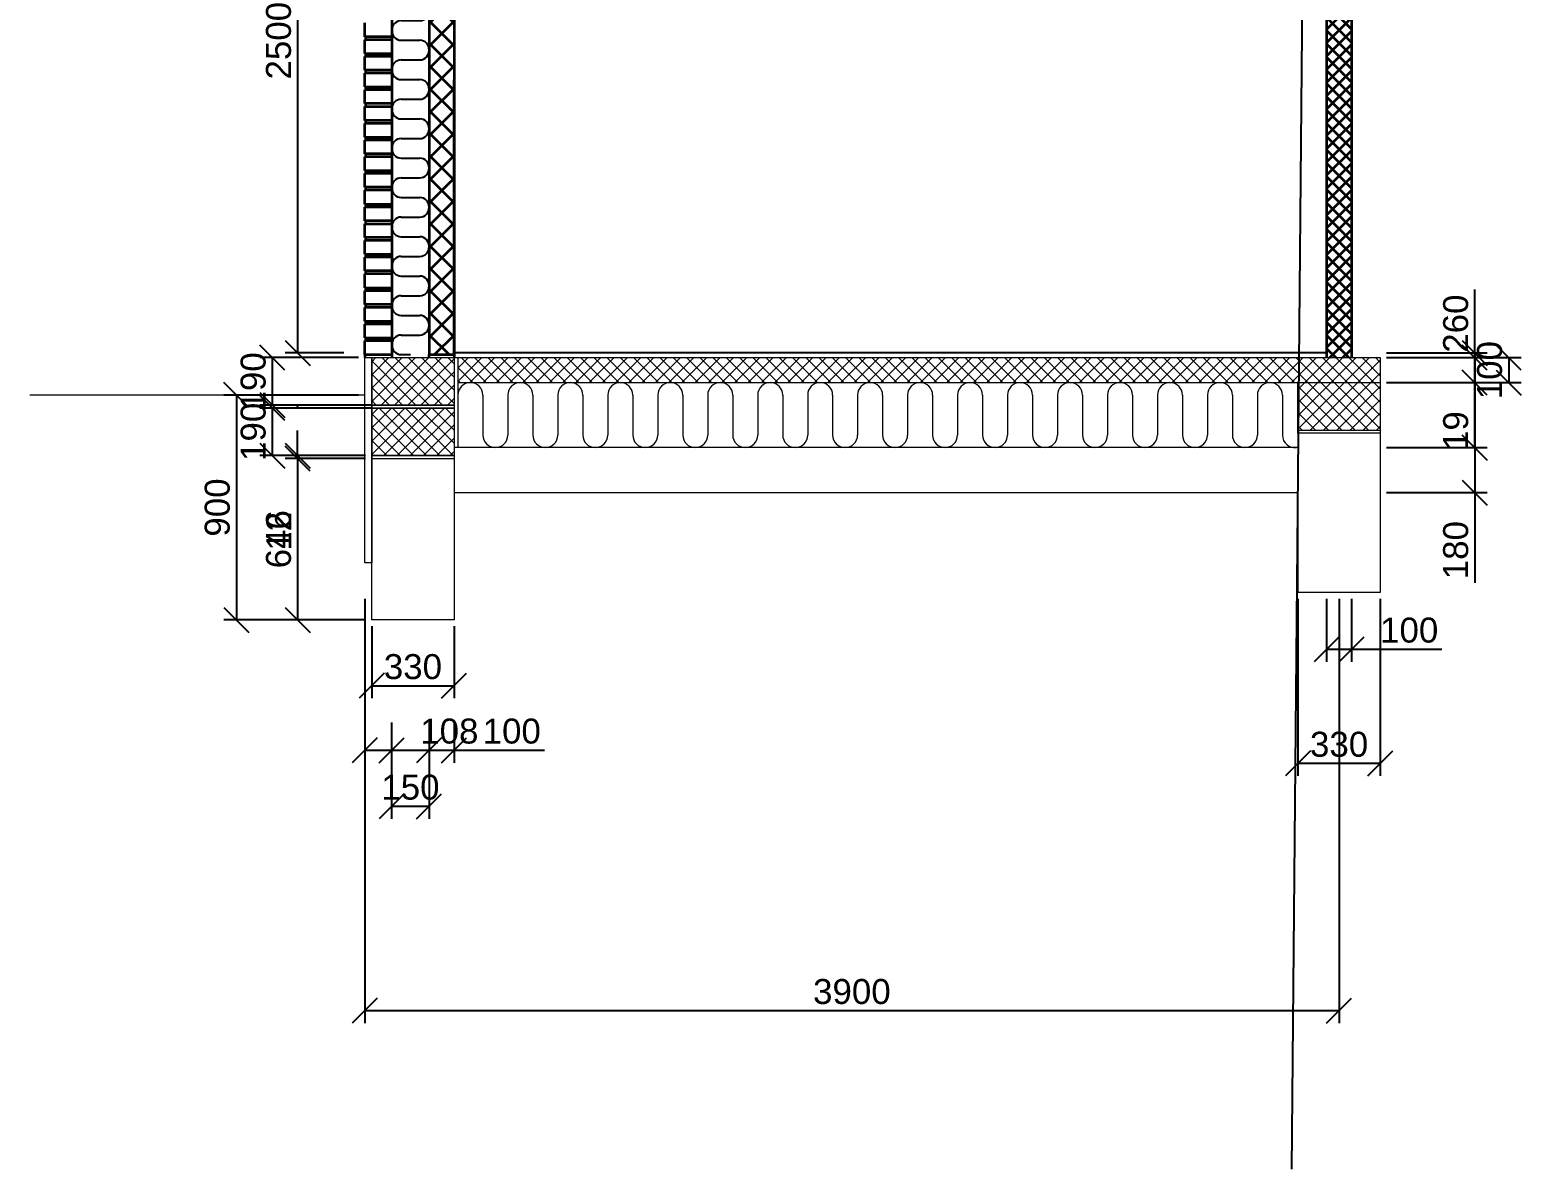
# Model space of a CAD drawing. Header units: millimetres. Extents: x -18879 to 45748, y -5929 to 18064.
# Drawn here: x 39779 to 45748, y 5708 to 10269 of the extents above; entities that cross this region are included whole.
import ezdxf

# ---------------------------------------------------------------- set-up
doc = ezdxf.new("R2010")
doc.units = ezdxf.units.MM
doc.header["$LTSCALE"] = 0.01
doc.layers.add('A29-I--', color=30, linetype='Continuous')
doc.layers.add('beklædning', color=7, linetype='Continuous')
for name, color, linetype, lineweight in [('fundament', 7, 'Continuous', 20), ('isolering', 7, 'Continuous', 15), ('Målsætning', 1, 'Continuous', 18), ('underetage', 7, 'Continuous', 18), ('væg', 7, 'Continuous', 35)]:
    doc.layers.add(name, color=color, linetype=linetype, lineweight=lineweight)
doc.layers.add('hjælpelinjer', color=5, linetype='Continuous', plot=False)
doc.styles.get("Standard").update_dxf_attribs({"font": 'ARIAL.TTF'})
doc.dimstyles.new('ISO-25', dxfattribs={"dimscale": 40, "dimtxt": 2.5, "dimasz": 2.5, "dimexe": 1.25, "dimexo": 0.625, "dimtad": 1, "dimtxsty": 'Standard', "dimblk": 'OBLIQUE', "dimcen": 2.5, "dimadec": 0, "dimazin": 0, "dimtfac": 1, "dimtmove": 0, "dimatfit": 3, "dimfxl": 1, "dimarcsym": 0})
doc.dimstyles.get("Standard").update_dxf_attribs({"dimtxt": 0.18, "dimasz": 0.18, "dimexe": 0.18, "dimexo": 0.0625, "dimgap": 0.09, "dimtad": 0, "dimtih": 1, "dimtoh": 1, "dimdec": 4, "dimzin": 0, "dimdsep": 46, "dimtxsty": 'Standard', "dimcen": 0.09, "dimadec": 0, "dimazin": 0, "dimtfac": 1, "dimtdec": 4, "dimtofl": 0, "dimtmove": 0, "dimatfit": 3, "dimfxl": 1, "dimtolj": 1, "dimtzin": 0, "dimarcsym": 0})
pattern_1 = [(45, (38550.275, 9578.66), (-26.5165, 26.5165), []), (135, (38550.275, 9578.66), (-26.5165, -26.5165), [])]

# ---------------------------------------------------------------- blocks, each defined once
blk = doc.blocks.new('ISO')
at = {"layer": 'A29-I--'}
for p, q in [((0, 2), (0, 3)), ((2, 1), (2, 3)), ((4, 1), (4, 2))]:
    blk.add_line(p, q, dxfattribs=at)
for centre, start, end in [((1, 3), 0, 180), ((3, 1), 180, 0)]:
    blk.add_arc(centre, 1, start, end, dxfattribs=at)
blk = doc.blocks.new('_Oblique')
at = {"color": 0, "linetype": 'ByBlock', "lineweight": -2}
blk.add_line((-0.5, -0.5), (0.5, 0.5), dxfattribs=at)
blk = doc.blocks.new('*D44')
at = {"layer": 'Defpoints', "color": 0, "transparency": 16777216}
for p in [(44854.3, 8016.8), (45184.3, 8016.8), (44854.3, 7332.2)]:
    blk.add_point(p, dxfattribs=at)
at = {"layer": 'Målsætning', "color": 0, "lineweight": -2, "transparency": 16777216}
for p, q in [((44854.3, 7991.8), (44854.3, 7282.2)), ((45184.3, 7991.8), (45184.3, 7282.2)), ((45184.3, 7332.2), (44854.3, 7332.2))]:
    blk.add_line(p, q, dxfattribs=at)
at = {"layer": 'Målsætning', "color": 0, "lineweight": -2, "transparency": 16777216, "xscale": 100, "yscale": 100, "zscale": 100, "rotation": 180}
blk.add_blockref('_Oblique', (44854.3, 7332.2), dxfattribs=at)
at = {"layer": 'Målsætning', "color": 0, "lineweight": -2, "transparency": 16777216, "xscale": 100, "yscale": 100, "zscale": 100}
blk.add_blockref('_Oblique', (45184.3, 7332.2), dxfattribs=at)
at = {"layer": 'Målsætning', "color": 0, "transparency": 16777216, "insert": (45019.3, 7408.3), "char_height": 100, "attachment_point": 5}
blk.add_mtext('330', dxfattribs=at)
blk = doc.blocks.new('*D45')
at = {"layer": 'Defpoints', "color": 0, "transparency": 16777216}
for p in [(41147.3, 7906.8), (41477.3, 7906.8), (41477.3, 7643)]:
    blk.add_point(p, dxfattribs=at)
at = {"layer": 'Målsætning', "color": 0, "lineweight": -2, "transparency": 16777216}
for p, q in [((41147.3, 7881.8), (41147.3, 7593)), ((41477.3, 7881.8), (41477.3, 7593)), ((41147.3, 7643), (41477.3, 7643))]:
    blk.add_line(p, q, dxfattribs=at)
at = {"layer": 'Målsætning', "color": 0, "lineweight": -2, "transparency": 16777216, "xscale": 100, "yscale": 100, "zscale": 100, "rotation": 180}
blk.add_blockref('_Oblique', (41147.3, 7643), dxfattribs=at)
at = {"layer": 'Målsætning', "color": 0, "lineweight": -2, "transparency": 16777216, "xscale": 100, "yscale": 100, "zscale": 100}
blk.add_blockref('_Oblique', (41477.3, 7643), dxfattribs=at)
at = {"layer": 'Målsætning', "color": 0, "transparency": 16777216, "insert": (41312.3, 7719.1), "char_height": 100, "attachment_point": 5}
blk.add_mtext('330', dxfattribs=at)
blk = doc.blocks.new('*D38')
at = {"layer": 'Defpoints', "color": 0, "transparency": 16777216}
for p in [(41061.5, 11475.8), (40850.9, 8975.8), (41061.5, 8975.8)]:
    blk.add_point(p, dxfattribs=at)
at = {"layer": 'Målsætning', "color": 0, "lineweight": -2, "transparency": 16777216}
for p, q in [((41036.5, 11475.8), (40800.9, 11475.8)), ((40850.9, 11475.8), (40850.9, 8975.8)), ((41036.5, 8975.8), (40800.9, 8975.8))]:
    blk.add_line(p, q, dxfattribs=at)
at = {"layer": 'Målsætning', "color": 0, "lineweight": -2, "transparency": 16777216, "xscale": 100, "yscale": 100, "zscale": 100}
for p, rotation in [((40850.9, 11475.8), 90), ((40850.9, 8975.8), 270)]:
    blk.add_blockref('_Oblique', p, dxfattribs=dict(at, rotation=rotation))
at = {"layer": 'Målsætning', "color": 0, "transparency": 16777216, "insert": (40774.9, 10225.8), "char_height": 100, "attachment_point": 5, "rotation": 90}
blk.add_mtext('2500', dxfattribs=at)
blk = doc.blocks.new('*D48')
at = {"layer": 'Defpoints', "color": 0, "transparency": 16777216}
for p in [(41119.3, 8956.8), (40749.6, 8766.8), (41119.3, 8766.8)]:
    blk.add_point(p, dxfattribs=at)
at = {"layer": 'Målsætning', "color": 0, "lineweight": -2, "transparency": 16777216}
for p, q in [((41094.3, 8956.8), (40699.6, 8956.8)), ((40749.6, 8956.8), (40749.6, 8766.8)), ((41094.3, 8766.8), (40699.6, 8766.8))]:
    blk.add_line(p, q, dxfattribs=at)
at = {"layer": 'Målsætning', "color": 0, "lineweight": -2, "transparency": 16777216, "xscale": 100, "yscale": 100, "zscale": 100}
for p, rotation in [((40749.6, 8956.8), 90), ((40749.6, 8766.8), 270)]:
    blk.add_blockref('_Oblique', p, dxfattribs=dict(at, rotation=rotation))
at = {"layer": 'Målsætning', "color": 0, "transparency": 16777216, "insert": (40673.5, 8861.8), "char_height": 100, "attachment_point": 5, "rotation": 90}
blk.add_mtext('190', dxfattribs=at)
blk = doc.blocks.new('*D49')
at = {"layer": 'Defpoints', "color": 0, "transparency": 16777216}
for p in [(40850.9, 8754.8), (41147.3, 8766.8), (41147.3, 8754.8)]:
    blk.add_point(p, dxfattribs=at)
at = {"layer": 'Målsætning', "color": 0, "lineweight": -2, "transparency": 16777216}
for p, q in [((41147.3, 8766.8), (40850.7, 8766.8)), ((41147.3, 8754.8), (40850.7, 8754.8)), ((40850.9, 8766.7), (40850.9, 8761)), ((40850.9, 8755), (40850.9, 8760.7))]:
    blk.add_line(p, q, dxfattribs=at)
at = {"layer": 'Målsætning', "color": 0, "transparency": 16777216}
for points in [[(40850.9, 8766.7), (40850.9, 8766.7), (40850.9, 8766.8)], [(40850.9, 8755), (40850.9, 8755), (40850.9, 8754.8)]]:
    blk.add_solid(points, dxfattribs=at)
at = {"layer": 'Målsætning', "color": 0, "transparency": 16777216, "insert": (40850.9, 8760.8), "char_height": 0.18, "attachment_point": 5}
blk.add_mtext('\\A1;12.0000', dxfattribs=at)
blk = doc.blocks.new('*D50')
at = {"layer": 'Defpoints', "color": 0, "transparency": 16777216}
for p in [(41147.3, 8754.8), (40749.6, 8564.8), (41147.3, 8564.8)]:
    blk.add_point(p, dxfattribs=at)
at = {"layer": 'Målsætning', "color": 0, "lineweight": -2, "transparency": 16777216}
for p, q in [((41122.3, 8754.8), (40699.6, 8754.8)), ((40749.6, 8754.8), (40749.6, 8564.8)), ((41122.3, 8564.8), (40699.6, 8564.8))]:
    blk.add_line(p, q, dxfattribs=at)
at = {"layer": 'Målsætning', "color": 0, "lineweight": -2, "transparency": 16777216, "xscale": 100, "yscale": 100, "zscale": 100}
for p, rotation in [((40749.6, 8754.8), 90), ((40749.6, 8564.8), 270)]:
    blk.add_blockref('_Oblique', p, dxfattribs=dict(at, rotation=rotation))
at = {"layer": 'Målsætning', "color": 0, "transparency": 16777216, "insert": (40673.5, 8659.8), "char_height": 100, "attachment_point": 5, "rotation": 90}
blk.add_mtext('190', dxfattribs=at)
blk = doc.blocks.new('*D51')
at = {"layer": 'Defpoints', "color": 0, "transparency": 16777216}
for p in [(40850.9, 8552.8), (41147.3, 8564.8), (41147.3, 8552.8)]:
    blk.add_point(p, dxfattribs=at)
at = {"layer": 'Målsætning', "color": 0, "lineweight": -2, "transparency": 16777216}
for p, q in [((40850.9, 8564.8), (40850.9, 8664.8)), ((41122.3, 8564.8), (40800.9, 8564.8)), ((41122.3, 8552.8), (40800.9, 8552.8)), ((40850.9, 8564.8), (40850.9, 8552.8)), ((40850.9, 8552.8), (40850.9, 8170))]:
    blk.add_line(p, q, dxfattribs=at)
at = {"layer": 'Målsætning', "color": 0, "lineweight": -2, "transparency": 16777216, "xscale": 100, "yscale": 100, "zscale": 100}
for p, rotation in [((40850.9, 8564.8), 270), ((40850.9, 8552.8), 90)]:
    blk.add_blockref('_Oblique', p, dxfattribs=dict(at, rotation=rotation))
at = {"layer": 'Målsætning', "color": 0, "transparency": 16777216, "insert": (40775.7, 8261.4), "char_height": 100, "attachment_point": 5, "rotation": 90}
blk.add_mtext('12', dxfattribs=at)
blk = doc.blocks.new('*D52')
at = {"layer": 'Defpoints', "color": 0, "transparency": 16777216}
for p in [(41147.3, 8552.8), (40850.9, 7906.8), (41147.3, 7906.8)]:
    blk.add_point(p, dxfattribs=at)
at = {"layer": 'Målsætning', "color": 0, "lineweight": -2, "transparency": 16777216}
for p, q in [((41122.3, 8552.8), (40800.9, 8552.8)), ((40850.9, 8552.8), (40850.9, 7906.8)), ((41122.3, 7906.8), (40800.9, 7906.8))]:
    blk.add_line(p, q, dxfattribs=at)
at = {"layer": 'Målsætning', "color": 0, "lineweight": -2, "transparency": 16777216, "xscale": 100, "yscale": 100, "zscale": 100}
for p, rotation in [((40850.9, 8552.8), 90), ((40850.9, 7906.8), 270)]:
    blk.add_blockref('_Oblique', p, dxfattribs=dict(at, rotation=rotation))
at = {"layer": 'Målsætning', "color": 0, "transparency": 16777216, "insert": (40774.9, 8229.8), "char_height": 100, "attachment_point": 5, "rotation": 90}
blk.add_mtext('646', dxfattribs=at)
blk = doc.blocks.new('*D53')
at = {"layer": 'Defpoints', "color": 0, "transparency": 16777216}
for p in [(41119.3, 8806.8), (40605.8, 7906.8), (41147.3, 7906.8)]:
    blk.add_point(p, dxfattribs=at)
at = {"layer": 'Målsætning', "color": 0, "lineweight": -2, "transparency": 16777216}
for p, q in [((41094.3, 8806.8), (40555.8, 8806.8)), ((40605.8, 8806.8), (40605.8, 7906.8)), ((41122.3, 7906.8), (40555.8, 7906.8))]:
    blk.add_line(p, q, dxfattribs=at)
at = {"layer": 'Målsætning', "color": 0, "lineweight": -2, "transparency": 16777216, "xscale": 100, "yscale": 100, "zscale": 100}
for p, rotation in [((40605.8, 8806.8), 90), ((40605.8, 7906.8), 270)]:
    blk.add_blockref('_Oblique', p, dxfattribs=dict(at, rotation=rotation))
at = {"layer": 'Målsætning', "color": 0, "transparency": 16777216, "insert": (40529.7, 8356.8), "char_height": 100, "attachment_point": 5, "rotation": 90}
blk.add_mtext('900', dxfattribs=at)
blk = doc.blocks.new('*D39')
at = {"layer": 'Defpoints', "color": 0, "transparency": 16777216}
for p in [(45184.3, 8596.8), (45184.3, 8416.8), (45562.4, 8416.8)]:
    blk.add_point(p, dxfattribs=at)
at = {"layer": 'Målsætning', "color": 0, "lineweight": -2, "transparency": 16777216}
for p, q in [((45209.3, 8596.8), (45612.4, 8596.8)), ((45562.4, 8596.8), (45562.4, 8416.8)), ((45209.3, 8416.8), (45612.4, 8416.8)), ((45562.4, 8416.8), (45562.4, 8055.7))]:
    blk.add_line(p, q, dxfattribs=at)
at = {"layer": 'Målsætning', "color": 0, "lineweight": -2, "transparency": 16777216, "xscale": 100, "yscale": 100, "zscale": 100}
for p, rotation in [((45562.4, 8596.8), 90), ((45562.4, 8416.8), 270)]:
    blk.add_blockref('_Oblique', p, dxfattribs=dict(at, rotation=rotation))
at = {"layer": 'Målsætning', "color": 0, "transparency": 16777216, "insert": (45486.4, 8186.2), "char_height": 100, "attachment_point": 5, "rotation": 90}
blk.add_mtext('180', dxfattribs=at)
blk = doc.blocks.new('*D55')
at = {"layer": 'Defpoints', "color": 0, "transparency": 16777216}
for p in [(45184.3, 8856.8), (45562.4, 8856.8), (45184.3, 8596.8)]:
    blk.add_point(p, dxfattribs=at)
at = {"layer": 'Målsætning', "color": 0, "lineweight": -2, "transparency": 16777216}
for p, q in [((45562.4, 8856.8), (45562.4, 9229.1)), ((45209.3, 8856.8), (45612.4, 8856.8)), ((45562.4, 8596.8), (45562.4, 8856.8)), ((45209.3, 8596.8), (45612.4, 8596.8))]:
    blk.add_line(p, q, dxfattribs=at)
at = {"layer": 'Målsætning', "color": 0, "lineweight": -2, "transparency": 16777216, "xscale": 100, "yscale": 100, "zscale": 100}
for p, rotation in [((45562.4, 8856.8), 90), ((45562.4, 8596.8), 270)]:
    blk.add_blockref('_Oblique', p, dxfattribs=dict(at, rotation=rotation))
at = {"layer": 'Målsætning', "color": 0, "transparency": 16777216, "insert": (45486.4, 9093), "char_height": 100, "attachment_point": 5, "rotation": 90}
blk.add_mtext('260', dxfattribs=at)
blk = doc.blocks.new('*D56')
at = {"layer": 'Defpoints', "color": 0, "transparency": 16777216}
for p in [(45184.3, 8956.8), (45184.3, 8856.8), (45698.1, 8856.8)]:
    blk.add_point(p, dxfattribs=at)
at = {"layer": 'Målsætning', "color": 0, "lineweight": -2, "transparency": 16777216}
for p, q in [((45209.3, 8956.8), (45748.1, 8956.8)), ((45698.1, 8956.8), (45698.1, 8856.8)), ((45209.3, 8856.8), (45748.1, 8856.8))]:
    blk.add_line(p, q, dxfattribs=at)
at = {"layer": 'Målsætning', "color": 0, "lineweight": -2, "transparency": 16777216, "xscale": 100, "yscale": 100, "zscale": 100}
for p, rotation in [((45698.1, 8956.8), 90), ((45698.1, 8856.8), 270)]:
    blk.add_blockref('_Oblique', p, dxfattribs=dict(at, rotation=rotation))
at = {"layer": 'Målsætning', "color": 0, "transparency": 16777216, "insert": (45622, 8906.8), "char_height": 100, "attachment_point": 5, "rotation": 90}
blk.add_mtext('100', dxfattribs=at)
blk = doc.blocks.new('*D57')
at = {"layer": 'Defpoints', "color": 0, "transparency": 16777216}
for p in [(45184.3, 8975.8), (45184.3, 8956.8), (45562.4, 8956.8)]:
    blk.add_point(p, dxfattribs=at)
at = {"layer": 'Målsætning', "color": 0, "lineweight": -2, "transparency": 16777216}
for p, q in [((45562.4, 8975.8), (45562.4, 9075.8)), ((45209.3, 8975.8), (45612.4, 8975.8)), ((45209.3, 8956.8), (45612.4, 8956.8)), ((45562.4, 8975.8), (45562.4, 8956.8)), ((45562.4, 8956.8), (45562.4, 8572.8))]:
    blk.add_line(p, q, dxfattribs=at)
at = {"layer": 'Målsætning', "color": 0, "lineweight": -2, "transparency": 16777216, "xscale": 100, "yscale": 100, "zscale": 100}
for p, rotation in [((45562.4, 8975.8), 270), ((45562.4, 8956.8), 90)]:
    blk.add_blockref('_Oblique', p, dxfattribs=dict(at, rotation=rotation))
at = {"layer": 'Målsætning', "color": 0, "transparency": 16777216, "insert": (45486.4, 8664.8), "char_height": 100, "attachment_point": 5, "rotation": 90}
blk.add_mtext('19', dxfattribs=at)
blk = doc.blocks.new('*D40')
at = {"layer": 'Defpoints', "color": 0, "transparency": 16777216}
for p in [(44969.3, 8016.8), (45069.3, 8016.8), (45069.3, 7789.3)]:
    blk.add_point(p, dxfattribs=at)
at = {"layer": 'Målsætning', "color": 0, "lineweight": -2, "transparency": 16777216}
for p, q in [((44969.3, 7991.8), (44969.3, 7739.3)), ((45069.3, 7991.8), (45069.3, 7739.3)), ((44969.3, 7789.3), (45069.3, 7789.3)), ((45069.3, 7789.3), (45430.5, 7789.3))]:
    blk.add_line(p, q, dxfattribs=at)
at = {"layer": 'Målsætning', "color": 0, "lineweight": -2, "transparency": 16777216, "xscale": 100, "yscale": 100, "zscale": 100, "rotation": 180}
blk.add_blockref('_Oblique', (44969.3, 7789.3), dxfattribs=at)
at = {"layer": 'Målsætning', "color": 0, "lineweight": -2, "transparency": 16777216, "xscale": 100, "yscale": 100, "zscale": 100}
blk.add_blockref('_Oblique', (45069.3, 7789.3), dxfattribs=at)
at = {"layer": 'Målsætning', "color": 0, "transparency": 16777216, "insert": (45299.9, 7865.4), "char_height": 100, "attachment_point": 5}
blk.add_mtext('100', dxfattribs=at)
blk = doc.blocks.new('*D41')
at = {"layer": 'Defpoints', "color": 0, "transparency": 16777216}
for p in [(41119.3, 7521.5), (41227.3, 7521.5), (41227.3, 7385)]:
    blk.add_point(p, dxfattribs=at)
at = {"layer": 'Målsætning', "color": 0, "lineweight": -2, "transparency": 16777216}
for p, q in [((41119.3, 7496.5), (41119.3, 7335)), ((41227.3, 7496.5), (41227.3, 7335)), ((41119.3, 7385), (41227.3, 7385)), ((41227.3, 7385), (41589.1, 7385))]:
    blk.add_line(p, q, dxfattribs=at)
at = {"layer": 'Målsætning', "color": 0, "lineweight": -2, "transparency": 16777216, "xscale": 100, "yscale": 100, "zscale": 100, "rotation": 180}
blk.add_blockref('_Oblique', (41119.3, 7385), dxfattribs=at)
at = {"layer": 'Målsætning', "color": 0, "lineweight": -2, "transparency": 16777216, "xscale": 100, "yscale": 100, "zscale": 100}
blk.add_blockref('_Oblique', (41227.3, 7385), dxfattribs=at)
at = {"layer": 'Målsætning', "color": 0, "transparency": 16777216, "insert": (41458.2, 7461.1), "char_height": 100, "attachment_point": 5}
blk.add_mtext('108', dxfattribs=at)
blk = doc.blocks.new('*D42')
at = {"layer": 'Defpoints', "color": 0, "transparency": 16777216}
for p in [(41227.3, 7521.5), (41377.3, 7521.5), (41377.3, 7160.5)]:
    blk.add_point(p, dxfattribs=at)
at = {"layer": 'Målsætning', "color": 0, "lineweight": -2, "transparency": 16777216}
for p, q in [((41227.3, 7496.5), (41227.3, 7110.5)), ((41377.3, 7496.5), (41377.3, 7110.5)), ((41227.3, 7160.5), (41377.3, 7160.5))]:
    blk.add_line(p, q, dxfattribs=at)
at = {"layer": 'Målsætning', "color": 0, "lineweight": -2, "transparency": 16777216, "xscale": 100, "yscale": 100, "zscale": 100, "rotation": 180}
blk.add_blockref('_Oblique', (41227.3, 7160.5), dxfattribs=at)
at = {"layer": 'Målsætning', "color": 0, "lineweight": -2, "transparency": 16777216, "xscale": 100, "yscale": 100, "zscale": 100}
blk.add_blockref('_Oblique', (41377.3, 7160.5), dxfattribs=at)
at = {"layer": 'Målsætning', "color": 0, "transparency": 16777216, "insert": (41302.3, 7236.6), "char_height": 100, "attachment_point": 5}
blk.add_mtext('150', dxfattribs=at)
blk = doc.blocks.new('*D43')
at = {"layer": 'Defpoints', "color": 0, "transparency": 16777216}
for p in [(41377.3, 7521.5), (41477.3, 7521.5), (41477.3, 7385)]:
    blk.add_point(p, dxfattribs=at)
at = {"layer": 'Målsætning', "color": 0, "lineweight": -2, "transparency": 16777216}
for p, q in [((41377.3, 7496.5), (41377.3, 7335)), ((41477.3, 7496.5), (41477.3, 7335)), ((41377.3, 7385), (41477.3, 7385)), ((41477.3, 7385), (41838.5, 7385))]:
    blk.add_line(p, q, dxfattribs=at)
at = {"layer": 'Målsætning', "color": 0, "lineweight": -2, "transparency": 16777216, "xscale": 100, "yscale": 100, "zscale": 100, "rotation": 180}
blk.add_blockref('_Oblique', (41377.3, 7385), dxfattribs=at)
at = {"layer": 'Målsætning', "color": 0, "lineweight": -2, "transparency": 16777216, "xscale": 100, "yscale": 100, "zscale": 100}
blk.add_blockref('_Oblique', (41477.3, 7385), dxfattribs=at)
at = {"layer": 'Målsætning', "color": 0, "transparency": 16777216, "insert": (41707.9, 7461.1), "char_height": 100, "attachment_point": 5}
blk.add_mtext('100', dxfattribs=at)
blk = doc.blocks.new('*D59')
at = {"layer": 'Defpoints', "color": 0, "transparency": 16777216}
for p in [(41119.3, 8016.8), (45019.3, 8016.8), (41119.3, 6342.3)]:
    blk.add_point(p, dxfattribs=at)
at = {"layer": 'Målsætning', "color": 0, "lineweight": -2, "transparency": 16777216}
for p, q in [((41119.3, 7991.8), (41119.3, 6292.3)), ((45019.3, 7991.8), (45019.3, 6292.3)), ((45019.3, 6342.3), (41119.3, 6342.3))]:
    blk.add_line(p, q, dxfattribs=at)
at = {"layer": 'Målsætning', "color": 0, "lineweight": -2, "transparency": 16777216, "xscale": 100, "yscale": 100, "zscale": 100, "rotation": 180}
blk.add_blockref('_Oblique', (41119.3, 6342.3), dxfattribs=at)
at = {"layer": 'Målsætning', "color": 0, "lineweight": -2, "transparency": 16777216, "xscale": 100, "yscale": 100, "zscale": 100}
blk.add_blockref('_Oblique', (45019.3, 6342.3), dxfattribs=at)
at = {"layer": 'Målsætning', "color": 0, "transparency": 16777216, "insert": (43069.3, 6418.4), "char_height": 100, "attachment_point": 5}
blk.add_mtext('3900', dxfattribs=at)

msp = doc.modelspace()

# ---------------------------------------------------------------- hatches: boundary and pattern name
at = {"layer": 'fundament'}
h = msp.add_hatch(dxfattribs=at)
h.set_pattern_fill('ANSI37', color=256, scale=300)
h.set_pattern_definition(pattern_1)
h.paths.add_polyline_path([(41477.33422, 8956.84199), (41147.33422, 8956.84199), (41147.33422, 8766.84199), (41477.33422, 8766.84199)])
h.paths.add_polyline_path([(41477.33422, 8754.84199), (41147.33422, 8754.84199), (41147.33422, 8564.84199), (41477.33422, 8564.84199)])
h.paths.add_polyline_path([(45184.33422, 8956.84199), (41509.33422, 8956.84199), (41492.33422, 8956.84199), (41492.33422, 8856.84199), (45184.33422, 8856.84199)])
h = msp.add_hatch(dxfattribs=at)
h.set_pattern_fill('ANSI37', color=256, scale=300)
h.set_pattern_definition(pattern_1)
h.paths.add_polyline_path([(45184.33422, 8856.84199), (44854.33422, 8856.84199), (44854.33422, 8806.84199), (45184.33422, 8806.84199)])
h.paths.add_polyline_path([(45184.33422, 8806.84199), (44854.33422, 8806.84199), (44854.33422, 8666.84199), (45184.33422, 8666.84199)])
at = {"layer": 'væg'}
h = msp.add_hatch(dxfattribs=at)
h.set_pattern_fill('ANSI37', color=256, scale=20, style=0)
h.set_pattern_definition([(45, (39362.523, 7650.793), (-44.9013, 44.9013), []), (135, (39362.523, 7650.793), (-44.9013, -44.9013), [])])
h.paths.add_polyline_path([(41477.33422, 11513.84199), (41377.33422, 11513.84199), (41377.33422, 8968.84199), (41477.33422, 8968.84199), (41477.33422, 10068.84199)])
h = msp.add_hatch(dxfattribs=at)
h.set_pattern_fill('ANSI37', color=256, scale=300)
h.set_pattern_definition(pattern_1)
h.paths.add_polyline_path([(45069.33422, 11513.84199), (44969.33422, 11513.84199), (44969.33422, 8956.84199), (45019.33422, 8956.84199), (45069.33422, 8956.84199)])

# ---------------------------------------------------------------- linework, layer by layer
at = {"layer": 'beklædning'}
msp.add_line((44969.33422, 8975.84199), (41477.33422, 8975.84199), dxfattribs=at)
at = {"layer": 'fundament'}
for p, q in [((41509.33422, 8956.84199), (45184.33422, 8956.84199)), ((45184.33422, 8956.84199), (45184.33422, 8856.84199)), ((41492.33422, 8856.84199), (45019.33422, 8856.84199)), ((44854.33422, 8856.84199), (45184.33422, 8856.84199)), ((44854.33422, 8666.84199), (44854.33422, 8856.84199)), ((45184.33422, 8856.84199), (45184.33422, 8666.84199)), ((41477.33422, 8754.84199), (41477.33422, 7906.84199)), ((44854.33422, 8596.84199), (41477.33422, 8596.84199)), ((44854.33422, 8654.84199), (44854.33422, 8016.84199)), ((45184.33422, 8654.84199), (45184.33422, 8016.84199)), ((41147.33422, 7906.84199), (41147.33422, 8564.84199)), ((41477.33422, 8416.84199), (44854.33422, 8416.84199)), ((45184.33422, 8016.84199), (44854.33422, 8016.84199)), ((41477.33422, 7906.84199), (41147.33422, 7906.84199))]:
    msp.add_line(p, q, dxfattribs=at)
for points in [[(41119.33422, 8956.84199), (41147.33422, 8956.84199), (41147.33422, 8134.84199), (41119.33422, 8134.84199)], [(44854.33422, 8666.84199), (45184.33422, 8666.84199), (45184.33422, 8654.84199), (44854.33422, 8654.84199)]]:
    msp.add_lwpolyline(points, close=True, dxfattribs=at)
at = {"layer": 'hjælpelinjer'}
msp.add_line((44912.11235, 14814.64422), (44828.90181, 5707.74463), dxfattribs=at)
at = {"layer": 'isolering'}
for p, q in [((41592.33422, 8806.84199), (41592.33422, 8646.84199)), ((41692.33422, 8806.84199), (41692.33422, 8646.84199)), ((41792.33422, 8806.84199), (41792.33422, 8646.84199)), ((41892.33422, 8806.84199), (41892.33422, 8646.84199)), ((41992.33422, 8806.84199), (41992.33422, 8646.84199)), ((42092.33422, 8806.84199), (42092.33422, 8646.84199)), ((42192.33422, 8806.84199), (42192.33422, 8646.84199)), ((42292.33422, 8806.84199), (42292.33422, 8646.84199)), ((42392.33422, 8806.84199), (42392.33422, 8646.84199)), ((42492.33422, 8806.84199), (42492.33422, 8646.84199)), ((42592.33422, 8806.84199), (42592.33422, 8646.84199)), ((42692.33422, 8806.84199), (42692.33422, 8646.84199)), ((42792.33422, 8806.84199), (42792.33422, 8646.84199)), ((42892.33422, 8806.84199), (42892.33422, 8646.84199)), ((42992.33422, 8806.84199), (42992.33422, 8646.84199)), ((43092.33422, 8806.84199), (43092.33422, 8646.84199)), ((43192.33422, 8806.84199), (43192.33422, 8646.84199)), ((43292.33422, 8806.84199), (43292.33422, 8646.84199)), ((43392.33422, 8806.84199), (43392.33422, 8646.84199)), ((43492.33422, 8806.84199), (43492.33422, 8646.84199)), ((43592.33422, 8806.84199), (43592.33422, 8646.84199)), ((43692.33422, 8806.84199), (43692.33422, 8646.84199)), ((43792.33422, 8806.84199), (43792.33422, 8646.84199)), ((43892.33422, 8806.84199), (43892.33422, 8646.84199)), ((43992.33422, 8806.84199), (43992.33422, 8646.84199)), ((44092.33422, 8806.84199), (44092.33422, 8646.84199)), ((44192.33422, 8806.84199), (44192.33422, 8646.84199)), ((44292.33422, 8806.84199), (44292.33422, 8646.84199)), ((44392.33422, 8806.84199), (44392.33422, 8646.84199)), ((44492.33422, 8806.84199), (44492.33422, 8646.84199)), ((44592.33422, 8806.84199), (44592.33422, 8646.84199)), ((44692.33422, 8806.84199), (44692.33422, 8646.84199)), ((44792.33422, 8806.84199), (44792.33422, 8646.84199))]:
    msp.add_line(p, q, dxfattribs=at)
for centre, start, end in [((43342.33422, 8806.84199), 0, 180), ((43542.33422, 8806.84199), 0, 180), ((43742.33422, 8806.84199), 0, 180), ((43942.33422, 8806.84199), 0, 180), ((44142.33422, 8806.84199), 0, 180), ((44342.33422, 8806.84199), 0, 180), ((44542.33422, 8806.84199), 0, 180), ((44742.33422, 8806.84199), 0, 180), ((41642.33422, 8646.84199), 180, 0), ((41842.33422, 8646.84199), 180, 0), ((42042.33422, 8646.84199), 180, 0), ((42242.33422, 8646.84199), 180, 0), ((42442.33422, 8646.84199), 180, 0), ((42642.33422, 8646.84199), 180, 0), ((42842.33422, 8646.84199), 180, 0), ((43042.33422, 8646.84199), 180, 0), ((43242.33422, 8646.84199), 180, 0), ((43442.33422, 8646.84199), 180, 0), ((43642.33422, 8646.84199), 180, 0), ((43842.33422, 8646.84199), 180, 0), ((44042.33422, 8646.84199), 180, 0), ((44242.33422, 8646.84199), 180, 0), ((44442.33422, 8646.84199), 180, 0), ((44642.33422, 8646.84199), 180, 0), ((44842.33422, 8646.84199), 180, 283.886540363)]:
    msp.add_arc(centre, 50, start, end, dxfattribs=at)
at = {"layer": 'underetage'}
for p, q in [((41119.33422, 8956.84199), (41509.33422, 8956.84199)), ((41119.33422, 8956.84199), (41264.33422, 8956.84199)), ((41147.33422, 8956.84199), (41477.33422, 8956.84199)), ((41147.33422, 8766.84199), (41147.33422, 8956.84199)), ((41477.33422, 8956.84199), (41477.33422, 8766.84199)), ((41492.33422, 8956.84199), (41492.33422, 8596.84199)), ((41119.33422, 8806.84199), (39779.06282, 8806.84199)), ((41477.33422, 8766.84199), (41147.33422, 8766.84199)), ((41147.33422, 8754.84199), (41477.33422, 8754.84199)), ((41147.33422, 8564.84199), (41147.33422, 8754.84199)), ((41477.33422, 8754.84199), (41477.33422, 8564.84199)), ((41147.33422, 8564.84199), (41477.33422, 8564.84199)), ((41477.33422, 8564.84199), (41147.33422, 8564.84199)), ((41147.33422, 8552.84199), (41477.33422, 8552.84199))]:
    msp.add_line(p, q, dxfattribs=at)
msp.add_lwpolyline([(41147.33422, 8766.84199), (41477.33422, 8766.84199), (41477.33422, 8754.84199), (41147.33422, 8754.84199)], close=True, dxfattribs=at)
for centre in [(41542.33422, 8806.84199), (41742.33422, 8806.84199), (41942.33422, 8806.84199), (42142.33422, 8806.84199), (42342.33422, 8806.84199), (42542.33422, 8806.84199), (42742.33422, 8806.84199), (42942.33422, 8806.84199), (43142.33422, 8806.84199)]:
    msp.add_arc(centre, 50, 0, 180, dxfattribs=at)
at = {"layer": 'væg'}
for p, q in [((41377.29845, 11513.84199), (41377.33422, 8968.84199)), ((41477.33422, 11513.84199), (41477.33422, 8968.84199)), ((44969.33422, 11513.84199), (44969.33422, 8956.84199)), ((45069.33422, 11513.84199), (45069.33422, 8956.84199)), ((41227.33422, 11435.84199), (41227.33422, 8968.84199)), ((41119.33422, 10241.84199), (41119.33422, 10296.84199)), ((41227.33422, 10241.84199), (41119.33422, 10241.84199)), ((41227.33422, 10229.84199), (41119.33422, 10229.84199)), ((41119.33422, 10174.84199), (41119.33422, 10229.84199)), ((41124.33422, 10229.84199), (41124.33422, 10241.84199)), ((41119.33422, 10174.84199), (41227.33422, 10174.84199)), ((41227.33422, 10162.84199), (41119.33422, 10162.84199)), ((41119.33422, 10107.84199), (41119.33422, 10162.84199)), ((41124.33422, 10162.84199), (41124.33422, 10174.84199)), ((41227.33422, 10107.84199), (41119.33422, 10107.84199)), ((41227.33422, 10095.84199), (41119.33422, 10095.84199)), ((41119.33422, 10040.84199), (41119.33422, 10095.84199)), ((41124.33422, 10095.84199), (41124.33422, 10107.84199)), ((41119.33422, 10040.84199), (41227.33422, 10040.84199)), ((41227.33422, 10028.84199), (41119.33422, 10028.84199)), ((41119.33422, 9973.84199), (41119.33422, 10028.84199)), ((41124.33422, 10028.84199), (41124.33422, 10040.84199)), ((41477.33422, 8968.84199), (41477.33422, 10068.84199)), ((41227.33422, 9973.84199), (41119.33422, 9973.84199)), ((41124.33422, 9961.84199), (41124.33422, 9973.84199)), ((41119.33422, 9906.84199), (41119.33422, 9961.84199)), ((41119.33422, 9961.84199), (41227.33422, 9961.84199)), ((41227.33422, 9906.84199), (41119.33422, 9906.84199)), ((41227.33422, 9894.84199), (41119.33422, 9894.84199)), ((41119.33422, 9839.84199), (41119.33422, 9894.84199)), ((41124.33422, 9894.84199), (41124.33422, 9906.84199)), ((41119.33422, 9839.84199), (41227.33422, 9839.84199)), ((41227.33422, 9827.84199), (41119.33422, 9827.84199)), ((41119.33422, 9772.84199), (41119.33422, 9827.84199)), ((41124.33422, 9827.84199), (41124.33422, 9839.84199)), ((41227.33422, 9772.84199), (41119.33422, 9772.84199)), ((41227.33422, 9760.84199), (41119.33422, 9760.84199)), ((41119.33422, 9705.84199), (41119.33422, 9760.84199)), ((41124.33422, 9760.84199), (41124.33422, 9772.84199)), ((41119.33422, 9705.84199), (41227.33422, 9705.84199)), ((41227.33422, 9693.84199), (41119.33422, 9693.84199)), ((41119.33422, 9638.84199), (41119.33422, 9693.84199)), ((41124.33422, 9693.84199), (41124.33422, 9705.84199)), ((41227.33422, 9638.84199), (41119.33422, 9638.84199)), ((41227.33422, 9626.84199), (41119.33422, 9626.84199)), ((41119.33422, 9571.84199), (41119.33422, 9626.84199)), ((41124.33422, 9626.84199), (41124.33422, 9638.84199)), ((41119.33422, 9571.84199), (41227.33422, 9571.84199)), ((41227.33422, 9559.84199), (41119.33422, 9559.84199)), ((41119.33422, 9504.84199), (41119.33422, 9559.84199)), ((41124.33422, 9559.84199), (41124.33422, 9571.84199)), ((41227.33422, 9504.84199), (41119.33422, 9504.84199)), ((41119.33422, 9437.84199), (41119.33422, 9492.84199)), ((41119.33422, 9492.84199), (41227.33422, 9492.84199)), ((41124.33422, 9492.84199), (41124.33422, 9504.84199)), ((41227.33422, 9437.84199), (41119.33422, 9437.84199)), ((41124.33422, 9425.84199), (41124.33422, 9437.84199)), ((41227.33422, 9425.84199), (41119.33422, 9425.84199)), ((41119.33422, 9370.84199), (41119.33422, 9425.84199)), ((41119.33422, 9370.84199), (41227.33422, 9370.84199)), ((41227.33422, 9358.84199), (41119.33422, 9358.84199)), ((41119.33422, 9303.84199), (41119.33422, 9358.84199)), ((41124.33422, 9358.84199), (41124.33422, 9370.84199)), ((41227.33422, 9303.84199), (41119.33422, 9303.84199)), ((41227.33422, 9291.84199), (41119.33422, 9291.84199)), ((41119.33422, 9236.84199), (41119.33422, 9291.84199)), ((41124.33422, 9291.84199), (41124.33422, 9303.84199)), ((41119.33422, 9236.84199), (41227.33422, 9236.84199)), ((41227.33422, 9224.84199), (41119.33422, 9224.84199)), ((41119.33422, 9169.84199), (41119.33422, 9224.84199)), ((41124.33422, 9224.84199), (41124.33422, 9236.84199)), ((41227.33422, 9169.84199), (41119.33422, 9169.84199)), ((41227.33422, 9157.84199), (41119.33422, 9157.84199)), ((41119.33422, 9102.84199), (41119.33422, 9157.84199)), ((41124.33422, 9157.84199), (41124.33422, 9169.84199)), ((41119.33422, 9102.84199), (41227.33422, 9102.84199)), ((41227.33422, 9090.84199), (41119.33422, 9090.84199)), ((41119.33422, 9035.84199), (41119.33422, 9090.84199)), ((41124.33422, 9090.84199), (41124.33422, 9102.84199)), ((41119.33422, 9035.84199), (41227.33422, 9035.84199)), ((41227.33422, 9023.84199), (41119.33422, 9023.84199)), ((41119.33422, 8968.84199), (41119.33422, 9023.84199)), ((41124.33422, 9023.84199), (41124.33422, 9035.84199)), ((41124.33422, 9023.84199), (41124.33422, 9035.84199)), ((41119.33422, 8968.84199), (41119.33422, 8956.84199)), ((41119.33422, 8968.84199), (41227.33422, 8968.84199)), ((41227.33422, 8968.84199), (41227.33422, 8956.84199)), ((41377.33422, 8956.84199), (41377.33422, 8968.84199)), ((41377.33422, 8968.84199), (41477.33422, 8968.84199)), ((41477.33422, 8968.84199), (41477.33422, 8956.84199))]:
    msp.add_line(p, q, dxfattribs=at)

# ---------------------------------------------------------------- block references
at = {"layer": 'væg', "xscale": 39.32812500000002, "yscale": 37.49999999999955, "zscale": 39.32812500000002, "rotation": 270, "row_count": 1, "column_count": 16, "row_spacing": 0, "column_spacing": 157.3125}
msp.add_blockref('ISO', (41227.33422, 11485.84199), dxfattribs=at)

# ---------------------------------------------------------------- dimensions: what is measured, and where the dimension line sits
at = {"layer": 'Målsætning'}
for base, p1, p2, dimstyle, picture, middle in [((40850.91641, 8975.84199), (41061.47921, 11475.84199), (41061.47921, 8975.84199), 'ISO-25', '*D38', (40774.85911, 10225.84199)), ((45562.44365, 8856.84199), (45184.33422, 8596.84199), (45184.33422, 8856.84199), 'ISO-25', '*D55', (45486.38635, 9092.99479)), ((45562.44365, 8956.84199), (45184.33422, 8975.84199), (45184.33422, 8956.84199), 'ISO-25', '*D57', (45486.38635, 8664.82289)), ((40605.78626, 7906.84199), (41119.33422, 8806.84199), (41147.33422, 7906.84199), 'ISO-25', '*D53', (40529.72896, 8356.84199)), ((40850.91641, 8754.84199), (41147.33422, 8766.84199), (41147.33422, 8754.84199), 'Standard', '*D49', (40850.91641, 8760.84199)), ((40850.91641, 8552.84199), (41147.33422, 8564.84199), (41147.33422, 8552.84199), 'ISO-25', '*D51', (40775.71177, 8261.43681)), ((40850.91641, 7906.84199), (41147.33422, 8552.84199), (41147.33422, 7906.84199), 'ISO-25', '*D52', (40774.85911, 8229.84199)), ((45562.44365, 8416.84199), (45184.33422, 8596.84199), (45184.33422, 8416.84199), 'ISO-25', '*D39', (45486.38635, 8186.24854))]:
    dim = msp.add_linear_dim(base=base, p1=p1, p2=p2, angle=90, dimstyle=dimstyle, dxfattribs=at)
    dim.commit()
    dim.dimension.update_dxf_attribs({"geometry": picture, "text_midpoint": middle})
for base, p1, p2, picture, middle in [((45698.08108, 8856.84199), (45184.33422, 8956.84199), (45184.33422, 8856.84199), '*D56', (45698.08108, 8906.84199)), ((40749.58118, 8766.84199), (41119.33422, 8956.84199), (41119.33422, 8766.84199), '*D48', (40749.58118, 8861.84199)), ((40749.58118, 8564.84199), (41147.33422, 8754.84199), (41147.33422, 8564.84199), '*D50', (40749.58118, 8659.84199))]:
    dim = msp.add_linear_dim(base=base, p1=p1, p2=p2, angle=90, dimstyle='ISO-25', dxfattribs=at)
    dim.commit()
    dim.dimension.update_dxf_attribs({"geometry": picture, "text_midpoint": middle, "dimtype": 160})
for base, p1, p2, picture, middle in [((41119.33422, 6342.32068), (45019.33422, 8016.84199), (41119.33422, 8016.84199), '*D59', (43069.33422, 6418.41208)), ((44854.33422, 7332.18785), (45184.33422, 8016.84199), (44854.33422, 8016.84199), '*D44', (45019.33422, 7408.27925)), ((45069.33422, 7789.30709), (44969.33422, 8016.84199), (45069.33422, 8016.84199), '*D40', (45299.92767, 7865.36439)), ((41477.33422, 7642.99885), (41147.33422, 7906.84199), (41477.33422, 7906.84199), '*D45', (41312.33422, 7719.09026)), ((41227.33422, 7385.04228), (41119.33422, 7521.46304), (41227.33422, 7521.46304), '*D41', (41458.20052, 7461.09958)), ((41477.33422, 7385.04228), (41377.33422, 7521.46304), (41477.33422, 7521.46304), '*D43', (41707.92767, 7461.09958))]:
    dim = msp.add_linear_dim(base=base, p1=p1, p2=p2, dimstyle='ISO-25', dxfattribs=at)
    dim.commit()
    dim.dimension.update_dxf_attribs({"geometry": picture, "text_midpoint": middle})
dim = msp.add_linear_dim(base=(41377.33422, 7160.49717), p1=(41227.33422, 7521.46304), p2=(41377.33422, 7521.46304), dimstyle='ISO-25', dxfattribs=at)
dim.commit()
dim.dimension.update_dxf_attribs({"geometry": '*D42', "text_midpoint": (41302.33422, 7160.49717), "dimtype": 160})

doc.saveas('drawing.dxf')
